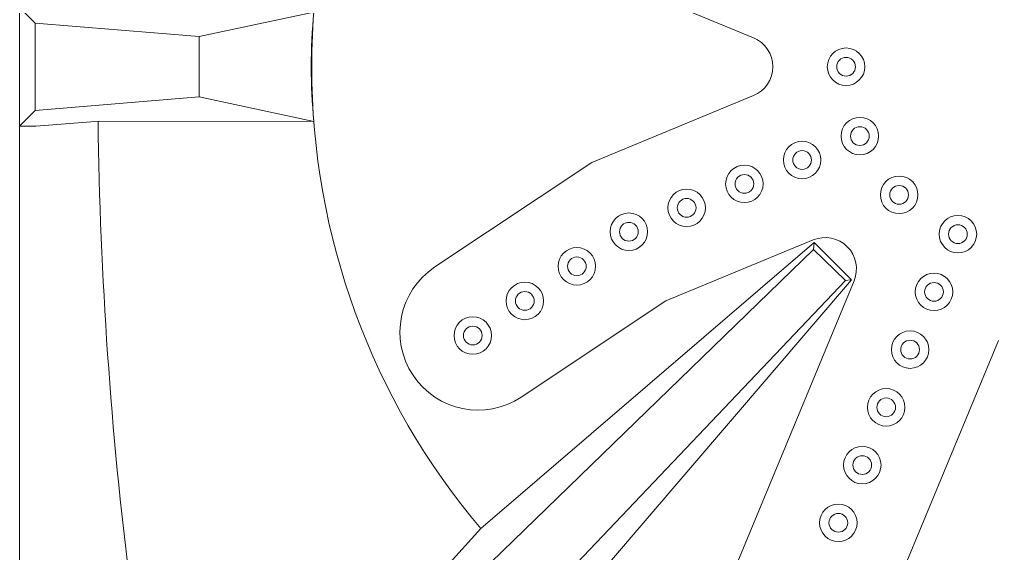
# Model space of a CAD drawing. Extents: x 306 to 2240, y 18 to 779.
# Drawn here: x 688.872 to 689.0286, y 391.3269 to 391.4123 of the extents above; entities that cross this region are included whole.
import ezdxf

# ---------------------------------------------------------------- set-up
doc = ezdxf.new("R2010")
doc.units = 0
doc.header["$MEASUREMENT"] = 0
doc.linetypes.add('ACAD_ISO03W100', pattern=[30, 12, -18])
doc.layers.add('EQUIPAMIENTO SUPER', color=1, linetype='Continuous')

msp = doc.modelspace()

# ---------------------------------------------------------------- linework, layer by layer
at = {"layer": 'EQUIPAMIENTO SUPER', "color": 253, "lineweight": 0}
for p, q in [((688.8719949408389, 391.404752502158, -6.438942029e-07), (688.8719949408389, 391.5660025021579, -6.438942029e-07)), ((688.9894288562487, 391.4093721018381, -6.438942029e-07), (688.9383833455345, 391.4305158446752, -6.438942029e-07)), ((688.8719949408389, 391.404752502158, -6.438942029e-07), (688.8719949408389, 391.4142525021579, -6.438942029e-07)), ((688.9007449408368, 391.4095725021579, -6.438942029e-07), (688.9190806161555, 391.4135136076849, -6.438942029e-07)), ((688.9007449408368, 391.4095725021579, -6.438942029e-07), (688.9007449408368, 391.404752502158, -6.438942029e-07)), ((688.8719949408389, 391.404752502158, -6.438942029e-07), (688.8719949408389, 391.2435025021577, -6.438942029e-07)), ((688.8719949408389, 391.404752502158, -6.438942029e-07), (688.8719949408389, 391.3952525021577, -6.438942029e-07)), ((688.9007449408368, 391.3999325021577, -6.438942029e-07), (688.9007449408368, 391.404752502158, -6.438942029e-07)), ((688.9635899169792, 391.3894304674308, -6.438942029e-07), (688.9894288562487, 391.4001333065133, -6.438942029e-07)), ((688.9007449408368, 391.3999325021577, -6.438942029e-07), (688.9190806161555, 391.3959913966304, -6.438942029e-07)), ((688.8745938765592, 391.3952525021577, -6.438942029e-07), (688.8847471699833, 391.3960573814188, -6.438942029e-07)), ((688.8847471699833, 391.3960573814188, -6.438942029e-07), (688.9190806161555, 391.3959913966304, -6.438942029e-07)), ((688.8719949408389, 391.3952525021577, -6.438942029e-07), (688.8745938765592, 391.3952525021577, -6.438942029e-07)), ((688.9635899169792, 391.3894304674308, -6.438942029e-07), (688.9384376651019, 391.3727079697388, -6.438942029e-07)), ((688.9754049932512, 391.3672646272548, -6.438942029e-07), (688.9989959420585, 391.3770363182006, -6.438942029e-07)), ((688.9990466530385, 391.3755039618263, -6.438942029e-07), (688.9991184576198, 391.3766390742757, -6.438942029e-07)), ((689.0055287568815, 391.3705035033763, -6.438942029e-07), (688.9843850140445, 391.3194579926606, -6.438942029e-07)), ((689.0039964005067, 391.3705542143579, -6.438942029e-07), (689.0051311089177, 391.3706264229804, -6.438942029e-07)), ((688.9754049932512, 391.3672646272548, -6.438942029e-07), (688.9522789887254, 391.3518892819724, -6.438942029e-07)), ((689.028625745194, 391.3609364175672, -6.438942029e-07), (689.0074820023606, 391.3098909068516, -6.438942029e-07))]:
    msp.add_line(p, q, dxfattribs=at)
at = {"layer": 'EQUIPAMIENTO SUPER', "color": 253, "linetype": 'ACAD_ISO03W100', "lineweight": 0}
for p, q in [((688.8719949408389, 391.4142525021579, -6.438942029e-07), (688.8744949408377, 391.4117525021579, -6.438942029e-07)), ((688.8719949408389, 391.3952525021577, -6.438942029e-07), (688.8744949408377, 391.3977525021577, -6.438942029e-07))]:
    msp.add_line(p, q, dxfattribs=at)
at = {"layer": 'EQUIPAMIENTO SUPER', "color": 253, "lineweight": 0, "elevation": -6.438508219e-07}
for points in [[(688.9007449408368, 391.404752502158), (688.9007449408368, 391.4095725021579), (688.8744949408377, 391.4117525021579), (688.8744949408377, 391.4117525021579)], [(688.8744949408377, 391.4117525021579), (688.8744949408377, 391.404752502158)], [(688.9007449408368, 391.404752502158), (688.9007449408368, 391.4095725021579), (688.8744949408377, 391.4117525021579), (688.8744949408377, 391.404752502158)], [(688.9007449408368, 391.404752502158), (688.9007449408368, 391.3999325021577), (688.8744949408377, 391.3977525021577), (688.8744949408377, 391.3977525021577)], [(688.8744949408377, 391.3977525021577), (688.8744949408377, 391.404752502158)], [(688.9007449408368, 391.404752502158), (688.9007449408368, 391.3999325021577), (688.8744949408377, 391.3977525021577), (688.8744949408377, 391.404752502158)], [(689.0051311089177, 391.3706264229799), (688.9991184576198, 391.3766390742757), (688.9457914469881, 391.3308462344018), (688.9218348962517, 391.3043144517698), (688.8719949408389, 391.2557244453878), (688.8719949408389, 391.2060025021576), (688.8909949408393, 391.2060025021576), (688.8909949408393, 391.2478552195066), (688.9328753552893, 391.2932807734671), (688.95938826903, 391.3172571192528), (689.0051311089177, 391.3706264229799)], [(688.8744949408377, 391.2085025021576), (688.8744949408377, 391.2546519970942), (688.9990466530385, 391.3755039618258), (689.0041412861815, 391.3705634343432), (688.888494940837, 391.2488530072214), (688.888494940837, 391.2085025021576), (688.8744949408377, 391.2085025021576), (688.8744949408377, 391.2085025021576)]]:
    msp.add_lwpolyline(points, dxfattribs=at)
at = {"layer": 'EQUIPAMIENTO SUPER', "color": 253, "lineweight": 0}
for centre, radius in [((689.0042451428584, 391.4047527041761, -6.438942029e-07), 0.003), ((689.0042451428584, 391.4047527041761, -6.438942029e-07), 0.003), ((689.0042451428584, 391.4047527041761, -6.438942029e-07), 0.003), ((689.0042451428584, 391.4047527041761, -6.438942029e-07), 0.003), ((689.0042451428584, 391.4047527041761, -6.438942029e-07), 0.003), ((689.0042451428584, 391.4047527041761, -6.438942029e-07), 0.003), ((689.0042451428584, 391.4047527041761, -6.438942029e-07), 0.003), ((689.0042451428584, 391.4047527041761, -6.438942029e-07), 0.003), ((689.0042451428584, 391.4047527041761, -6.438942029e-07), 0.003), ((689.0042451428584, 391.4047527041761, -6.438942029e-07), 0.003), ((689.0042451428584, 391.4047527041761, -6.438942029e-07), 0.003), ((689.0042451428584, 391.4047527041761, -6.438942029e-07), 0.003), ((689.0042451428584, 391.4047527041761, -6.438942029e-07), 0.003), ((689.0042451428584, 391.4047527041761, -6.438942029e-07), 0.003), ((689.0042451428584, 391.4047527041761, -6.438942029e-07), 0.003), ((689.0042451428584, 391.4047527041761, -6.438942029e-07), 0.003), ((689.0042451428584, 391.4047527041761, -6.438942029e-07), 0.0015), ((689.0042451428584, 391.4047527041761, -6.438942029e-07), 0.0015), ((689.0042451428584, 391.4047527041761, -6.438942029e-07), 0.0015), ((689.0042451428584, 391.4047527041761, -6.438942029e-07), 0.0015), ((689.0042451428584, 391.4047527041761, -6.438942029e-07), 0.0015), ((689.0042451428584, 391.4047527041761, -6.438942029e-07), 0.0015), ((689.0042451428584, 391.4047527041761, -6.438942029e-07), 0.0015), ((689.0042451428584, 391.4047527041761, -6.438942029e-07), 0.0015), ((689.0042451428584, 391.4047527041761, -6.438942029e-07), 0.0015), ((689.0042451428584, 391.4047527041761, -6.438942029e-07), 0.0015), ((689.0042451428584, 391.4047527041761, -6.438942029e-07), 0.0015), ((689.0042451428584, 391.4047527041761, -6.438942029e-07), 0.0015), ((689.0042451428584, 391.4047527041761, -6.438942029e-07), 0.0015), ((689.0042451428584, 391.4047527041761, -6.438942029e-07), 0.0015), ((689.0042451428584, 391.4047527041761, -6.438942029e-07), 0.0015), ((689.0042451428584, 391.4047527041761, -6.438942029e-07), 0.0015), ((689.0064526364135, 391.3936548846372, -6.438942029e-07), 0.003), ((689.0064526364135, 391.3936548846372, -6.438942029e-07), 0.003), ((689.0064526364135, 391.3936548846372, -6.438942029e-07), 0.003), ((689.0064526364135, 391.3936548846372, -6.438942029e-07), 0.003), ((689.0064526364135, 391.3936548846372, -6.438942029e-07), 0.003), ((689.0064526364135, 391.3936548846372, -6.438942029e-07), 0.003), ((689.0064526364135, 391.3936548846372, -6.438942029e-07), 0.003), ((689.0064526364135, 391.3936548846372, -6.438942029e-07), 0.003), ((689.0064526364135, 391.3936548846372, -6.438942029e-07), 0.003), ((689.0064526364135, 391.3936548846372, -6.438942029e-07), 0.003), ((689.0064526364135, 391.3936548846372, -6.438942029e-07), 0.003), ((689.0064526364135, 391.3936548846372, -6.438942029e-07), 0.003), ((689.0064526364135, 391.3936548846372, -6.438942029e-07), 0.003), ((689.0064526364135, 391.3936548846372, -6.438942029e-07), 0.003), ((689.0064526364135, 391.3936548846372, -6.438942029e-07), 0.003), ((689.0064526364135, 391.3936548846372, -6.438942029e-07), 0.003), ((689.0064526364135, 391.3936548846372, -6.438942029e-07), 0.0015), ((689.0064526364135, 391.3936548846372, -6.438942029e-07), 0.0015), ((689.0064526364135, 391.3936548846372, -6.438942029e-07), 0.0015), ((689.0064526364135, 391.3936548846372, -6.438942029e-07), 0.0015), ((689.0064526364135, 391.3936548846372, -6.438942029e-07), 0.0015), ((689.0064526364135, 391.3936548846372, -6.438942029e-07), 0.0015), ((689.0064526364135, 391.3936548846372, -6.438942029e-07), 0.0015), ((689.0064526364135, 391.3936548846372, -6.438942029e-07), 0.0015), ((689.0064526364135, 391.3936548846372, -6.438942029e-07), 0.0015), ((689.0064526364135, 391.3936548846372, -6.438942029e-07), 0.0015), ((689.0064526364135, 391.3936548846372, -6.438942029e-07), 0.0015), ((689.0064526364135, 391.3936548846372, -6.438942029e-07), 0.0015), ((689.0064526364135, 391.3936548846372, -6.438942029e-07), 0.0015), ((689.0064526364135, 391.3936548846372, -6.438942029e-07), 0.0015), ((689.0064526364135, 391.3936548846372, -6.438942029e-07), 0.0015), ((689.0064526364135, 391.3936548846372, -6.438942029e-07), 0.0015), ((688.9972138410907, 391.389828050314, -6.438942029e-07), 0.003), ((688.9972138410907, 391.389828050314, -6.438942029e-07), 0.003), ((688.9972138410907, 391.389828050314, -6.438942029e-07), 0.003), ((688.9972138410907, 391.389828050314, -6.438942029e-07), 0.003), ((688.9972138410907, 391.389828050314, -6.438942029e-07), 0.003), ((688.9972138410907, 391.389828050314, -6.438942029e-07), 0.003), ((688.9972138410907, 391.389828050314, -6.438942029e-07), 0.003), ((688.9972138410907, 391.389828050314, -6.438942029e-07), 0.003), ((688.9972138410907, 391.389828050314, -6.438942029e-07), 0.003), ((688.9972138410907, 391.389828050314, -6.438942029e-07), 0.003), ((688.9972138410907, 391.389828050314, -6.438942029e-07), 0.003), ((688.9972138410907, 391.389828050314, -6.438942029e-07), 0.003), ((688.9972138410907, 391.389828050314, -6.438942029e-07), 0.003), ((688.9972138410907, 391.389828050314, -6.438942029e-07), 0.003), ((688.9972138410907, 391.389828050314, -6.438942029e-07), 0.003), ((688.9972138410907, 391.389828050314, -6.438942029e-07), 0.003), ((688.9972138410907, 391.389828050314, -6.438942029e-07), 0.0015), ((688.9972138410907, 391.389828050314, -6.438942029e-07), 0.0015), ((688.9972138410907, 391.389828050314, -6.438942029e-07), 0.0015), ((688.9972138410907, 391.389828050314, -6.438942029e-07), 0.0015), ((688.9972138410907, 391.389828050314, -6.438942029e-07), 0.0015), ((688.9972138410907, 391.389828050314, -6.438942029e-07), 0.0015), ((688.9972138410907, 391.389828050314, -6.438942029e-07), 0.0015), ((688.9972138410907, 391.389828050314, -6.438942029e-07), 0.0015), ((688.9972138410907, 391.389828050314, -6.438942029e-07), 0.0015), ((688.9972138410907, 391.389828050314, -6.438942029e-07), 0.0015), ((688.9972138410907, 391.389828050314, -6.438942029e-07), 0.0015), ((688.9972138410907, 391.389828050314, -6.438942029e-07), 0.0015), ((688.9972138410907, 391.389828050314, -6.438942029e-07), 0.0015), ((688.9972138410907, 391.389828050314, -6.438942029e-07), 0.0015), ((688.9972138410907, 391.389828050314, -6.438942029e-07), 0.0015), ((688.9972138410907, 391.389828050314, -6.438942029e-07), 0.0015), ((688.9879750457643, 391.3860012159902, -6.438942029e-07), 0.003), ((688.9879750457643, 391.3860012159902, -6.438942029e-07), 0.003), ((688.9879750457643, 391.3860012159902, -6.438942029e-07), 0.003), ((688.9879750457643, 391.3860012159902, -6.438942029e-07), 0.003), ((688.9879750457643, 391.3860012159902, -6.438942029e-07), 0.003), ((688.9879750457643, 391.3860012159902, -6.438942029e-07), 0.003), ((688.9879750457643, 391.3860012159902, -6.438942029e-07), 0.003), ((688.9879750457643, 391.3860012159902, -6.438942029e-07), 0.003), ((688.9879750457643, 391.3860012159902, -6.438942029e-07), 0.003), ((688.9879750457643, 391.3860012159902, -6.438942029e-07), 0.003), ((688.9879750457643, 391.3860012159902, -6.438942029e-07), 0.003), ((688.9879750457643, 391.3860012159902, -6.438942029e-07), 0.003), ((688.9879750457643, 391.3860012159902, -6.438942029e-07), 0.003), ((688.9879750457643, 391.3860012159902, -6.438942029e-07), 0.003), ((688.9879750457643, 391.3860012159902, -6.438942029e-07), 0.003), ((688.9879750457643, 391.3860012159902, -6.438942029e-07), 0.003), ((688.9879750457643, 391.3860012159902, -6.438942029e-07), 0.0015), ((688.9879750457643, 391.3860012159902, -6.438942029e-07), 0.0015), ((688.9879750457643, 391.3860012159902, -6.438942029e-07), 0.0015), ((688.9879750457643, 391.3860012159902, -6.438942029e-07), 0.0015), ((688.9879750457643, 391.3860012159902, -6.438942029e-07), 0.0015), ((688.9879750457643, 391.3860012159902, -6.438942029e-07), 0.0015), ((688.9879750457643, 391.3860012159902, -6.438942029e-07), 0.0015), ((688.9879750457643, 391.3860012159902, -6.438942029e-07), 0.0015), ((688.9879750457643, 391.3860012159902, -6.438942029e-07), 0.0015), ((688.9879750457643, 391.3860012159902, -6.438942029e-07), 0.0015), ((688.9879750457643, 391.3860012159902, -6.438942029e-07), 0.0015), ((688.9879750457643, 391.3860012159902, -6.438942029e-07), 0.0015), ((688.9879750457643, 391.3860012159902, -6.438942029e-07), 0.0015), ((688.9879750457643, 391.3860012159902, -6.438942029e-07), 0.0015), ((688.9879750457643, 391.3860012159902, -6.438942029e-07), 0.0015), ((688.9879750457643, 391.3860012159902, -6.438942029e-07), 0.0015), ((689.0127390462062, 391.3842466075216, -6.438942029e-07), 0.003), ((689.0127390462062, 391.3842466075216, -6.438942029e-07), 0.003), ((689.0127390462062, 391.3842466075216, -6.438942029e-07), 0.003), ((689.0127390462062, 391.3842466075216, -6.438942029e-07), 0.003), ((689.0127390462062, 391.3842466075216, -6.438942029e-07), 0.003), ((689.0127390462062, 391.3842466075216, -6.438942029e-07), 0.003), ((689.0127390462062, 391.3842466075216, -6.438942029e-07), 0.003), ((689.0127390462062, 391.3842466075216, -6.438942029e-07), 0.003), ((689.0127390462062, 391.3842466075216, -6.438942029e-07), 0.003), ((689.0127390462062, 391.3842466075216, -6.438942029e-07), 0.003), ((689.0127390462062, 391.3842466075216, -6.438942029e-07), 0.003), ((689.0127390462062, 391.3842466075216, -6.438942029e-07), 0.003), ((689.0127390462062, 391.3842466075216, -6.438942029e-07), 0.003), ((689.0127390462062, 391.3842466075216, -6.438942029e-07), 0.003), ((689.0127390462062, 391.3842466075216, -6.438942029e-07), 0.003), ((689.0127390462062, 391.3842466075216, -6.438942029e-07), 0.003), ((688.9787362504414, 391.3821743816665, -6.438942029e-07), 0.003), ((688.9787362504414, 391.3821743816665, -6.438942029e-07), 0.003), ((688.9787362504414, 391.3821743816665, -6.438942029e-07), 0.003), ((688.9787362504414, 391.3821743816665, -6.438942029e-07), 0.003), ((688.9787362504414, 391.3821743816665, -6.438942029e-07), 0.003), ((688.9787362504414, 391.3821743816665, -6.438942029e-07), 0.003), ((688.9787362504414, 391.3821743816665, -6.438942029e-07), 0.003), ((688.9787362504414, 391.3821743816665, -6.438942029e-07), 0.003), ((688.9787362504414, 391.3821743816665, -6.438942029e-07), 0.003), ((688.9787362504414, 391.3821743816665, -6.438942029e-07), 0.003), ((688.9787362504414, 391.3821743816665, -6.438942029e-07), 0.003), ((688.9787362504414, 391.3821743816665, -6.438942029e-07), 0.003), ((688.9787362504414, 391.3821743816665, -6.438942029e-07), 0.003), ((688.9787362504414, 391.3821743816665, -6.438942029e-07), 0.003), ((688.9787362504414, 391.3821743816665, -6.438942029e-07), 0.003), ((688.9787362504414, 391.3821743816665, -6.438942029e-07), 0.003), ((689.0127390462062, 391.3842466075216, -6.438942029e-07), 0.0015), ((689.0127390462062, 391.3842466075216, -6.438942029e-07), 0.0015), ((689.0127390462062, 391.3842466075216, -6.438942029e-07), 0.0015), ((689.0127390462062, 391.3842466075216, -6.438942029e-07), 0.0015), ((689.0127390462062, 391.3842466075216, -6.438942029e-07), 0.0015), ((689.0127390462062, 391.3842466075216, -6.438942029e-07), 0.0015), ((689.0127390462062, 391.3842466075216, -6.438942029e-07), 0.0015), ((689.0127390462062, 391.3842466075216, -6.438942029e-07), 0.0015), ((689.0127390462062, 391.3842466075216, -6.438942029e-07), 0.0015), ((689.0127390462062, 391.3842466075216, -6.438942029e-07), 0.0015), ((689.0127390462062, 391.3842466075216, -6.438942029e-07), 0.0015), ((689.0127390462062, 391.3842466075216, -6.438942029e-07), 0.0015), ((689.0127390462062, 391.3842466075216, -6.438942029e-07), 0.0015), ((689.0127390462062, 391.3842466075216, -6.438942029e-07), 0.0015), ((689.0127390462062, 391.3842466075216, -6.438942029e-07), 0.0015), ((689.0127390462062, 391.3842466075216, -6.438942029e-07), 0.0015), ((688.9787362504414, 391.3821743816665, -6.438942029e-07), 0.0015), ((688.9787362504414, 391.3821743816665, -6.438942029e-07), 0.0015), ((688.9787362504414, 391.3821743816665, -6.438942029e-07), 0.0015), ((688.9787362504414, 391.3821743816665, -6.438942029e-07), 0.0015), ((688.9787362504414, 391.3821743816665, -6.438942029e-07), 0.0015), ((688.9787362504414, 391.3821743816665, -6.438942029e-07), 0.0015), ((688.9787362504414, 391.3821743816665, -6.438942029e-07), 0.0015), ((688.9787362504414, 391.3821743816665, -6.438942029e-07), 0.0015), ((688.9787362504414, 391.3821743816665, -6.438942029e-07), 0.0015), ((688.9787362504414, 391.3821743816665, -6.438942029e-07), 0.0015), ((688.9787362504414, 391.3821743816665, -6.438942029e-07), 0.0015), ((688.9787362504414, 391.3821743816665, -6.438942029e-07), 0.0015), ((688.9787362504414, 391.3821743816665, -6.438942029e-07), 0.0015), ((688.9787362504414, 391.3821743816665, -6.438942029e-07), 0.0015), ((688.9787362504414, 391.3821743816665, -6.438942029e-07), 0.0015), ((688.9787362504414, 391.3821743816665, -6.438942029e-07), 0.0015), ((688.9694974551152, 391.3783475473426, -6.438942029e-07), 0.003), ((688.9694974551152, 391.3783475473426, -6.438942029e-07), 0.003), ((688.9694974551152, 391.3783475473426, -6.438942029e-07), 0.003), ((688.9694974551152, 391.3783475473426, -6.438942029e-07), 0.003), ((688.9694974551152, 391.3783475473426, -6.438942029e-07), 0.003), ((688.9694974551152, 391.3783475473426, -6.438942029e-07), 0.003), ((688.9694974551152, 391.3783475473426, -6.438942029e-07), 0.003), ((688.9694974551152, 391.3783475473426, -6.438942029e-07), 0.003), ((688.9694974551152, 391.3783475473426, -6.438942029e-07), 0.003), ((688.9694974551152, 391.3783475473426, -6.438942029e-07), 0.003), ((688.9694974551152, 391.3783475473426, -6.438942029e-07), 0.003), ((688.9694974551152, 391.3783475473426, -6.438942029e-07), 0.003), ((688.9694974551152, 391.3783475473426, -6.438942029e-07), 0.003), ((688.9694974551152, 391.3783475473426, -6.438942029e-07), 0.003), ((688.9694974551152, 391.3783475473426, -6.438942029e-07), 0.003), ((688.9694974551152, 391.3783475473426, -6.438942029e-07), 0.003), ((688.9694974551152, 391.3783475473426, -6.438942029e-07), 0.0015), ((688.9694974551152, 391.3783475473426, -6.438942029e-07), 0.0015), ((688.9694974551152, 391.3783475473426, -6.438942029e-07), 0.0015), ((688.9694974551152, 391.3783475473426, -6.438942029e-07), 0.0015), ((688.9694974551152, 391.3783475473426, -6.438942029e-07), 0.0015), ((688.9694974551152, 391.3783475473426, -6.438942029e-07), 0.0015), ((688.9694974551152, 391.3783475473426, -6.438942029e-07), 0.0015), ((688.9694974551152, 391.3783475473426, -6.438942029e-07), 0.0015), ((688.9694974551152, 391.3783475473426, -6.438942029e-07), 0.0015), ((688.9694974551152, 391.3783475473426, -6.438942029e-07), 0.0015), ((688.9694974551152, 391.3783475473426, -6.438942029e-07), 0.0015), ((688.9694974551152, 391.3783475473426, -6.438942029e-07), 0.0015), ((688.9694974551152, 391.3783475473426, -6.438942029e-07), 0.0015), ((688.9694974551152, 391.3783475473426, -6.438942029e-07), 0.0015), ((688.9694974551152, 391.3783475473426, -6.438942029e-07), 0.0015), ((688.9694974551152, 391.3783475473426, -6.438942029e-07), 0.0015), ((689.02214732332, 391.3779601977329, -6.438942029e-07), 0.003), ((689.02214732332, 391.3779601977329, -6.438942029e-07), 0.003), ((689.02214732332, 391.3779601977329, -6.438942029e-07), 0.003), ((689.02214732332, 391.3779601977329, -6.438942029e-07), 0.003), ((689.02214732332, 391.3779601977329, -6.438942029e-07), 0.003), ((689.02214732332, 391.3779601977329, -6.438942029e-07), 0.003), ((689.02214732332, 391.3779601977329, -6.438942029e-07), 0.003), ((689.02214732332, 391.3779601977329, -6.438942029e-07), 0.003), ((689.02214732332, 391.3779601977329, -6.438942029e-07), 0.003), ((689.02214732332, 391.3779601977329, -6.438942029e-07), 0.003), ((689.02214732332, 391.3779601977329, -6.438942029e-07), 0.003), ((689.02214732332, 391.3779601977329, -6.438942029e-07), 0.003), ((689.02214732332, 391.3779601977329, -6.438942029e-07), 0.003), ((689.02214732332, 391.3779601977329, -6.438942029e-07), 0.003), ((689.02214732332, 391.3779601977329, -6.438942029e-07), 0.003), ((689.02214732332, 391.3779601977329, -6.438942029e-07), 0.003), ((689.02214732332, 391.3779601977329, -6.438942029e-07), 0.0015), ((689.02214732332, 391.3779601977329, -6.438942029e-07), 0.0015), ((689.02214732332, 391.3779601977329, -6.438942029e-07), 0.0015), ((689.02214732332, 391.3779601977329, -6.438942029e-07), 0.0015), ((689.02214732332, 391.3779601977329, -6.438942029e-07), 0.0015), ((689.02214732332, 391.3779601977329, -6.438942029e-07), 0.0015), ((689.02214732332, 391.3779601977329, -6.438942029e-07), 0.0015), ((689.02214732332, 391.3779601977329, -6.438942029e-07), 0.0015), ((689.02214732332, 391.3779601977329, -6.438942029e-07), 0.0015), ((689.02214732332, 391.3779601977329, -6.438942029e-07), 0.0015), ((689.02214732332, 391.3779601977329, -6.438942029e-07), 0.0015), ((689.02214732332, 391.3779601977329, -6.438942029e-07), 0.0015), ((689.02214732332, 391.3779601977329, -6.438942029e-07), 0.0015), ((689.02214732332, 391.3779601977329, -6.438942029e-07), 0.0015), ((689.02214732332, 391.3779601977329, -6.438942029e-07), 0.0015), ((689.02214732332, 391.3779601977329, -6.438942029e-07), 0.0015), ((688.9611699800066, 391.3728110178931, -6.438942029e-07), 0.003), ((688.9611699800066, 391.3728110178931, -6.438942029e-07), 0.003), ((688.9611699800066, 391.3728110178931, -6.438942029e-07), 0.003), ((688.9611699800066, 391.3728110178931, -6.438942029e-07), 0.003), ((688.9611699800066, 391.3728110178931, -6.438942029e-07), 0.003), ((688.9611699800066, 391.3728110178931, -6.438942029e-07), 0.003), ((688.9611699800066, 391.3728110178931, -6.438942029e-07), 0.003), ((688.9611699800066, 391.3728110178931, -6.438942029e-07), 0.003), ((688.9611699800066, 391.3728110178931, -6.438942029e-07), 0.003), ((688.9611699800066, 391.3728110178931, -6.438942029e-07), 0.003), ((688.9611699800066, 391.3728110178931, -6.438942029e-07), 0.003), ((688.9611699800066, 391.3728110178931, -6.438942029e-07), 0.003), ((688.9611699800066, 391.3728110178931, -6.438942029e-07), 0.003), ((688.9611699800066, 391.3728110178931, -6.438942029e-07), 0.003), ((688.9611699800066, 391.3728110178931, -6.438942029e-07), 0.003), ((688.9611699800066, 391.3728110178931, -6.438942029e-07), 0.003), ((688.9611699800066, 391.3728110178931, -6.438942029e-07), 0.0015), ((688.9611699800066, 391.3728110178931, -6.438942029e-07), 0.0015), ((688.9611699800066, 391.3728110178931, -6.438942029e-07), 0.0015), ((688.9611699800066, 391.3728110178931, -6.438942029e-07), 0.0015), ((688.9611699800066, 391.3728110178931, -6.438942029e-07), 0.0015), ((688.9611699800066, 391.3728110178931, -6.438942029e-07), 0.0015), ((688.9611699800066, 391.3728110178931, -6.438942029e-07), 0.0015), ((688.9611699800066, 391.3728110178931, -6.438942029e-07), 0.0015), ((688.9611699800066, 391.3728110178931, -6.438942029e-07), 0.0015), ((688.9611699800066, 391.3728110178931, -6.438942029e-07), 0.0015), ((688.9611699800066, 391.3728110178931, -6.438942029e-07), 0.0015), ((688.9611699800066, 391.3728110178931, -6.438942029e-07), 0.0015), ((688.9611699800066, 391.3728110178931, -6.438942029e-07), 0.0015), ((688.9611699800066, 391.3728110178931, -6.438942029e-07), 0.0015), ((688.9611699800066, 391.3728110178931, -6.438942029e-07), 0.0015), ((688.9611699800066, 391.3728110178931, -6.438942029e-07), 0.0015), ((688.9528425049015, 391.3672744884436, -6.438942029e-07), 0.003), ((688.9528425049015, 391.3672744884436, -6.438942029e-07), 0.003), ((688.9528425049015, 391.3672744884436, -6.438942029e-07), 0.003), ((688.9528425049015, 391.3672744884436, -6.438942029e-07), 0.003), ((688.9528425049015, 391.3672744884436, -6.438942029e-07), 0.003), ((688.9528425049015, 391.3672744884436, -6.438942029e-07), 0.003), ((688.9528425049015, 391.3672744884436, -6.438942029e-07), 0.003), ((688.9528425049015, 391.3672744884436, -6.438942029e-07), 0.003), ((688.9528425049015, 391.3672744884436, -6.438942029e-07), 0.003), ((688.9528425049015, 391.3672744884436, -6.438942029e-07), 0.003), ((688.9528425049015, 391.3672744884436, -6.438942029e-07), 0.003), ((688.9528425049015, 391.3672744884436, -6.438942029e-07), 0.003), ((688.9528425049015, 391.3672744884436, -6.438942029e-07), 0.003), ((688.9528425049015, 391.3672744884436, -6.438942029e-07), 0.003), ((688.9528425049015, 391.3672744884436, -6.438942029e-07), 0.003), ((688.9528425049015, 391.3672744884436, -6.438942029e-07), 0.003), ((689.0183204889968, 391.368721402408, -6.438942029e-07), 0.003), ((689.0183204889968, 391.368721402408, -6.438942029e-07), 0.003), ((689.0183204889968, 391.368721402408, -6.438942029e-07), 0.003), ((689.0183204889968, 391.368721402408, -6.438942029e-07), 0.003), ((689.0183204889968, 391.368721402408, -6.438942029e-07), 0.003), ((689.0183204889968, 391.368721402408, -6.438942029e-07), 0.003), ((689.0183204889968, 391.368721402408, -6.438942029e-07), 0.003), ((689.0183204889968, 391.368721402408, -6.438942029e-07), 0.003), ((689.0183204889968, 391.368721402408, -6.438942029e-07), 0.003), ((689.0183204889968, 391.368721402408, -6.438942029e-07), 0.003), ((689.0183204889968, 391.368721402408, -6.438942029e-07), 0.003), ((689.0183204889968, 391.368721402408, -6.438942029e-07), 0.003), ((689.0183204889968, 391.368721402408, -6.438942029e-07), 0.003), ((689.0183204889968, 391.368721402408, -6.438942029e-07), 0.003), ((689.0183204889968, 391.368721402408, -6.438942029e-07), 0.003), ((689.0183204889968, 391.368721402408, -6.438942029e-07), 0.003), ((688.9528425049015, 391.3672744884436, -6.438942029e-07), 0.0015), ((688.9528425049015, 391.3672744884436, -6.438942029e-07), 0.0015), ((688.9528425049015, 391.3672744884436, -6.438942029e-07), 0.0015), ((688.9528425049015, 391.3672744884436, -6.438942029e-07), 0.0015), ((688.9528425049015, 391.3672744884436, -6.438942029e-07), 0.0015), ((688.9528425049015, 391.3672744884436, -6.438942029e-07), 0.0015), ((688.9528425049015, 391.3672744884436, -6.438942029e-07), 0.0015), ((688.9528425049015, 391.3672744884436, -6.438942029e-07), 0.0015), ((688.9528425049015, 391.3672744884436, -6.438942029e-07), 0.0015), ((688.9528425049015, 391.3672744884436, -6.438942029e-07), 0.0015), ((688.9528425049015, 391.3672744884436, -6.438942029e-07), 0.0015), ((688.9528425049015, 391.3672744884436, -6.438942029e-07), 0.0015), ((688.9528425049015, 391.3672744884436, -6.438942029e-07), 0.0015), ((688.9528425049015, 391.3672744884436, -6.438942029e-07), 0.0015), ((688.9528425049015, 391.3672744884436, -6.438942029e-07), 0.0015), ((688.9528425049015, 391.3672744884436, -6.438942029e-07), 0.0015), ((689.0183204889968, 391.368721402408, -6.438942029e-07), 0.0015), ((689.0183204889968, 391.368721402408, -6.438942029e-07), 0.0015), ((689.0183204889968, 391.368721402408, -6.438942029e-07), 0.0015), ((689.0183204889968, 391.368721402408, -6.438942029e-07), 0.0015), ((689.0183204889968, 391.368721402408, -6.438942029e-07), 0.0015), ((689.0183204889968, 391.368721402408, -6.438942029e-07), 0.0015), ((689.0183204889968, 391.368721402408, -6.438942029e-07), 0.0015), ((689.0183204889968, 391.368721402408, -6.438942029e-07), 0.0015), ((689.0183204889968, 391.368721402408, -6.438942029e-07), 0.0015), ((689.0183204889968, 391.368721402408, -6.438942029e-07), 0.0015), ((689.0183204889968, 391.368721402408, -6.438942029e-07), 0.0015), ((689.0183204889968, 391.368721402408, -6.438942029e-07), 0.0015), ((689.0183204889968, 391.368721402408, -6.438942029e-07), 0.0015), ((689.0183204889968, 391.368721402408, -6.438942029e-07), 0.0015), ((689.0183204889968, 391.368721402408, -6.438942029e-07), 0.0015), ((689.0183204889968, 391.368721402408, -6.438942029e-07), 0.0015), ((688.9445150297964, 391.3617379589941, -6.438942029e-07), 0.003), ((688.9445150297964, 391.3617379589941, -6.438942029e-07), 0.003), ((688.9445150297964, 391.3617379589941, -6.438942029e-07), 0.003), ((688.9445150297964, 391.3617379589941, -6.438942029e-07), 0.003), ((688.9445150297964, 391.3617379589941, -6.438942029e-07), 0.003), ((688.9445150297964, 391.3617379589941, -6.438942029e-07), 0.003), ((688.9445150297964, 391.3617379589941, -6.438942029e-07), 0.003), ((688.9445150297964, 391.3617379589941, -6.438942029e-07), 0.003), ((688.9445150297964, 391.3617379589941, -6.438942029e-07), 0.003), ((688.9445150297964, 391.3617379589941, -6.438942029e-07), 0.003), ((688.9445150297964, 391.3617379589941, -6.438942029e-07), 0.003), ((688.9445150297964, 391.3617379589941, -6.438942029e-07), 0.003), ((688.9445150297964, 391.3617379589941, -6.438942029e-07), 0.003), ((688.9445150297964, 391.3617379589941, -6.438942029e-07), 0.003), ((688.9445150297964, 391.3617379589941, -6.438942029e-07), 0.003), ((688.9445150297964, 391.3617379589941, -6.438942029e-07), 0.003), ((688.9445150297964, 391.3617379589941, -6.438942029e-07), 0.0015), ((688.9445150297964, 391.3617379589941, -6.438942029e-07), 0.0015), ((688.9445150297964, 391.3617379589941, -6.438942029e-07), 0.0015), ((688.9445150297964, 391.3617379589941, -6.438942029e-07), 0.0015), ((688.9445150297964, 391.3617379589941, -6.438942029e-07), 0.0015), ((688.9445150297964, 391.3617379589941, -6.438942029e-07), 0.0015), ((688.9445150297964, 391.3617379589941, -6.438942029e-07), 0.0015), ((688.9445150297964, 391.3617379589941, -6.438942029e-07), 0.0015), ((688.9445150297964, 391.3617379589941, -6.438942029e-07), 0.0015), ((688.9445150297964, 391.3617379589941, -6.438942029e-07), 0.0015), ((688.9445150297964, 391.3617379589941, -6.438942029e-07), 0.0015), ((688.9445150297964, 391.3617379589941, -6.438942029e-07), 0.0015), ((688.9445150297964, 391.3617379589941, -6.438942029e-07), 0.0015), ((688.9445150297964, 391.3617379589941, -6.438942029e-07), 0.0015), ((688.9445150297964, 391.3617379589941, -6.438942029e-07), 0.0015), ((688.9445150297964, 391.3617379589941, -6.438942029e-07), 0.0015), ((689.0144936546735, 391.359482607083, -6.438942029e-07), 0.003), ((689.0144936546735, 391.359482607083, -6.438942029e-07), 0.003), ((689.0144936546735, 391.359482607083, -6.438942029e-07), 0.003), ((689.0144936546735, 391.359482607083, -6.438942029e-07), 0.003), ((689.0144936546735, 391.359482607083, -6.438942029e-07), 0.003), ((689.0144936546735, 391.359482607083, -6.438942029e-07), 0.003), ((689.0144936546735, 391.359482607083, -6.438942029e-07), 0.003), ((689.0144936546735, 391.359482607083, -6.438942029e-07), 0.003), ((689.0144936546735, 391.359482607083, -6.438942029e-07), 0.003), ((689.0144936546735, 391.359482607083, -6.438942029e-07), 0.003), ((689.0144936546735, 391.359482607083, -6.438942029e-07), 0.003), ((689.0144936546735, 391.359482607083, -6.438942029e-07), 0.003), ((689.0144936546735, 391.359482607083, -6.438942029e-07), 0.003), ((689.0144936546735, 391.359482607083, -6.438942029e-07), 0.003), ((689.0144936546735, 391.359482607083, -6.438942029e-07), 0.003), ((689.0144936546735, 391.359482607083, -6.438942029e-07), 0.003), ((689.0144936546735, 391.359482607083, -6.438942029e-07), 0.0015), ((689.0144936546735, 391.359482607083, -6.438942029e-07), 0.0015), ((689.0144936546735, 391.359482607083, -6.438942029e-07), 0.0015), ((689.0144936546735, 391.359482607083, -6.438942029e-07), 0.0015), ((689.0144936546735, 391.359482607083, -6.438942029e-07), 0.0015), ((689.0144936546735, 391.359482607083, -6.438942029e-07), 0.0015), ((689.0144936546735, 391.359482607083, -6.438942029e-07), 0.0015), ((689.0144936546735, 391.359482607083, -6.438942029e-07), 0.0015), ((689.0144936546735, 391.359482607083, -6.438942029e-07), 0.0015), ((689.0144936546735, 391.359482607083, -6.438942029e-07), 0.0015), ((689.0144936546735, 391.359482607083, -6.438942029e-07), 0.0015), ((689.0144936546735, 391.359482607083, -6.438942029e-07), 0.0015), ((689.0144936546735, 391.359482607083, -6.438942029e-07), 0.0015), ((689.0144936546735, 391.359482607083, -6.438942029e-07), 0.0015), ((689.0144936546735, 391.359482607083, -6.438942029e-07), 0.0015), ((689.0144936546735, 391.359482607083, -6.438942029e-07), 0.0015), ((689.0106668203501, 391.3502438117577, -6.438942029e-07), 0.003), ((689.0106668203501, 391.3502438117577, -6.438942029e-07), 0.003), ((689.0106668203501, 391.3502438117577, -6.438942029e-07), 0.003), ((689.0106668203501, 391.3502438117577, -6.438942029e-07), 0.003), ((689.0106668203501, 391.3502438117577, -6.438942029e-07), 0.003), ((689.0106668203501, 391.3502438117577, -6.438942029e-07), 0.003), ((689.0106668203501, 391.3502438117577, -6.438942029e-07), 0.003), ((689.0106668203501, 391.3502438117577, -6.438942029e-07), 0.003), ((689.0106668203501, 391.3502438117577, -6.438942029e-07), 0.003), ((689.0106668203501, 391.3502438117577, -6.438942029e-07), 0.003), ((689.0106668203501, 391.3502438117577, -6.438942029e-07), 0.003), ((689.0106668203501, 391.3502438117577, -6.438942029e-07), 0.003), ((689.0106668203501, 391.3502438117577, -6.438942029e-07), 0.003), ((689.0106668203501, 391.3502438117577, -6.438942029e-07), 0.003), ((689.0106668203501, 391.3502438117577, -6.438942029e-07), 0.003), ((689.0106668203501, 391.3502438117577, -6.438942029e-07), 0.003), ((689.0106668203501, 391.3502438117577, -6.438942029e-07), 0.0015), ((689.0106668203501, 391.3502438117577, -6.438942029e-07), 0.0015), ((689.0106668203501, 391.3502438117577, -6.438942029e-07), 0.0015), ((689.0106668203501, 391.3502438117577, -6.438942029e-07), 0.0015), ((689.0106668203501, 391.3502438117577, -6.438942029e-07), 0.0015), ((689.0106668203501, 391.3502438117577, -6.438942029e-07), 0.0015), ((689.0106668203501, 391.3502438117577, -6.438942029e-07), 0.0015), ((689.0106668203501, 391.3502438117577, -6.438942029e-07), 0.0015), ((689.0106668203501, 391.3502438117577, -6.438942029e-07), 0.0015), ((689.0106668203501, 391.3502438117577, -6.438942029e-07), 0.0015), ((689.0106668203501, 391.3502438117577, -6.438942029e-07), 0.0015), ((689.0106668203501, 391.3502438117577, -6.438942029e-07), 0.0015), ((689.0106668203501, 391.3502438117577, -6.438942029e-07), 0.0015), ((689.0106668203501, 391.3502438117577, -6.438942029e-07), 0.0015), ((689.0106668203501, 391.3502438117577, -6.438942029e-07), 0.0015), ((689.0106668203501, 391.3502438117577, -6.438942029e-07), 0.0015), ((689.0068399860232, 391.3410050164328, -6.438942029e-07), 0.003), ((689.0068399860232, 391.3410050164328, -6.438942029e-07), 0.003), ((689.0068399860232, 391.3410050164328, -6.438942029e-07), 0.003), ((689.0068399860232, 391.3410050164328, -6.438942029e-07), 0.003), ((689.0068399860232, 391.3410050164328, -6.438942029e-07), 0.003), ((689.0068399860232, 391.3410050164328, -6.438942029e-07), 0.003), ((689.0068399860232, 391.3410050164328, -6.438942029e-07), 0.003), ((689.0068399860232, 391.3410050164328, -6.438942029e-07), 0.003), ((689.0068399860232, 391.3410050164328, -6.438942029e-07), 0.003), ((689.0068399860232, 391.3410050164328, -6.438942029e-07), 0.003), ((689.0068399860232, 391.3410050164328, -6.438942029e-07), 0.003), ((689.0068399860232, 391.3410050164328, -6.438942029e-07), 0.003), ((689.0068399860232, 391.3410050164328, -6.438942029e-07), 0.003), ((689.0068399860232, 391.3410050164328, -6.438942029e-07), 0.003), ((689.0068399860232, 391.3410050164328, -6.438942029e-07), 0.003), ((689.0068399860232, 391.3410050164328, -6.438942029e-07), 0.003), ((689.0068399860232, 391.3410050164328, -6.438942029e-07), 0.0015), ((689.0068399860232, 391.3410050164328, -6.438942029e-07), 0.0015), ((689.0068399860232, 391.3410050164328, -6.438942029e-07), 0.0015), ((689.0068399860232, 391.3410050164328, -6.438942029e-07), 0.0015), ((689.0068399860232, 391.3410050164328, -6.438942029e-07), 0.0015), ((689.0068399860232, 391.3410050164328, -6.438942029e-07), 0.0015), ((689.0068399860232, 391.3410050164328, -6.438942029e-07), 0.0015), ((689.0068399860232, 391.3410050164328, -6.438942029e-07), 0.0015), ((689.0068399860232, 391.3410050164328, -6.438942029e-07), 0.0015), ((689.0068399860232, 391.3410050164328, -6.438942029e-07), 0.0015), ((689.0068399860232, 391.3410050164328, -6.438942029e-07), 0.0015), ((689.0068399860232, 391.3410050164328, -6.438942029e-07), 0.0015), ((689.0068399860232, 391.3410050164328, -6.438942029e-07), 0.0015), ((689.0068399860232, 391.3410050164328, -6.438942029e-07), 0.0015), ((689.0068399860232, 391.3410050164328, -6.438942029e-07), 0.0015), ((689.0068399860232, 391.3410050164328, -6.438942029e-07), 0.0015), ((689.0030131517038, 391.3317662211074, -6.438942029e-07), 0.003), ((689.0030131517038, 391.3317662211074, -6.438942029e-07), 0.003), ((689.0030131517038, 391.3317662211074, -6.438942029e-07), 0.003), ((689.0030131517038, 391.3317662211074, -6.438942029e-07), 0.003), ((689.0030131517038, 391.3317662211074, -6.438942029e-07), 0.003), ((689.0030131517038, 391.3317662211074, -6.438942029e-07), 0.003), ((689.0030131517038, 391.3317662211074, -6.438942029e-07), 0.003), ((689.0030131517038, 391.3317662211074, -6.438942029e-07), 0.003), ((689.0030131517038, 391.3317662211074, -6.438942029e-07), 0.003), ((689.0030131517038, 391.3317662211074, -6.438942029e-07), 0.003), ((689.0030131517038, 391.3317662211074, -6.438942029e-07), 0.003), ((689.0030131517038, 391.3317662211074, -6.438942029e-07), 0.003), ((689.0030131517038, 391.3317662211074, -6.438942029e-07), 0.003), ((689.0030131517038, 391.3317662211074, -6.438942029e-07), 0.003), ((689.0030131517038, 391.3317662211074, -6.438942029e-07), 0.003), ((689.0030131517038, 391.3317662211074, -6.438942029e-07), 0.003), ((689.0030131517038, 391.3317662211074, -6.438942029e-07), 0.0015), ((689.0030131517038, 391.3317662211074, -6.438942029e-07), 0.0015), ((689.0030131517038, 391.3317662211074, -6.438942029e-07), 0.0015), ((689.0030131517038, 391.3317662211074, -6.438942029e-07), 0.0015), ((689.0030131517038, 391.3317662211074, -6.438942029e-07), 0.0015), ((689.0030131517038, 391.3317662211074, -6.438942029e-07), 0.0015), ((689.0030131517038, 391.3317662211074, -6.438942029e-07), 0.0015), ((689.0030131517038, 391.3317662211074, -6.438942029e-07), 0.0015), ((689.0030131517038, 391.3317662211074, -6.438942029e-07), 0.0015), ((689.0030131517038, 391.3317662211074, -6.438942029e-07), 0.0015), ((689.0030131517038, 391.3317662211074, -6.438942029e-07), 0.0015), ((689.0030131517038, 391.3317662211074, -6.438942029e-07), 0.0015), ((689.0030131517038, 391.3317662211074, -6.438942029e-07), 0.0015), ((689.0030131517038, 391.3317662211074, -6.438942029e-07), 0.0015), ((689.0030131517038, 391.3317662211074, -6.438942029e-07), 0.0015), ((689.0030131517038, 391.3317662211074, -6.438942029e-07), 0.0015)]:
    msp.add_circle(centre, radius, dxfattribs=at)
for centre, radius, start, end in [((689.0332449408365, 391.404752502158, -6.438942029e-07), 0.1145, 139.7991073469134, 180), ((689.0110048127957, 391.404752502158, -6.438942029e-07), 0.0923407542635347, 174.5557023357925, 180), ((688.9875154390887, 391.4047527041761, -6.438942029e-07), 0.005, 292.5000000000584, 67.4999999999415), ((689.0110048127957, 391.404752502158, -6.438942029e-07), 0.0923407542635347, 180, 185.4442976642075), ((689.0332449408365, 391.404752502158, -6.438942029e-07), 0.1145, 180, 220.2008926530866), ((689.5502449408361, 391.4047689414827, -6.438942029e-07), 0.6657500000000001, 180.751086381999, 187.1729403872386), ((689.0009093592221, 391.3724169205384, -6.438942029e-07), 0.005, 337.4999999999866, 112.4999999998659), ((688.9453583269118, 391.3622986258558, -6.438942029e-07), 0.0125, 123.6179830128231, 303.6179830128231)]:
    msp.add_arc(centre, radius, start, end, dxfattribs=at)

doc.saveas('drawing.dxf')
